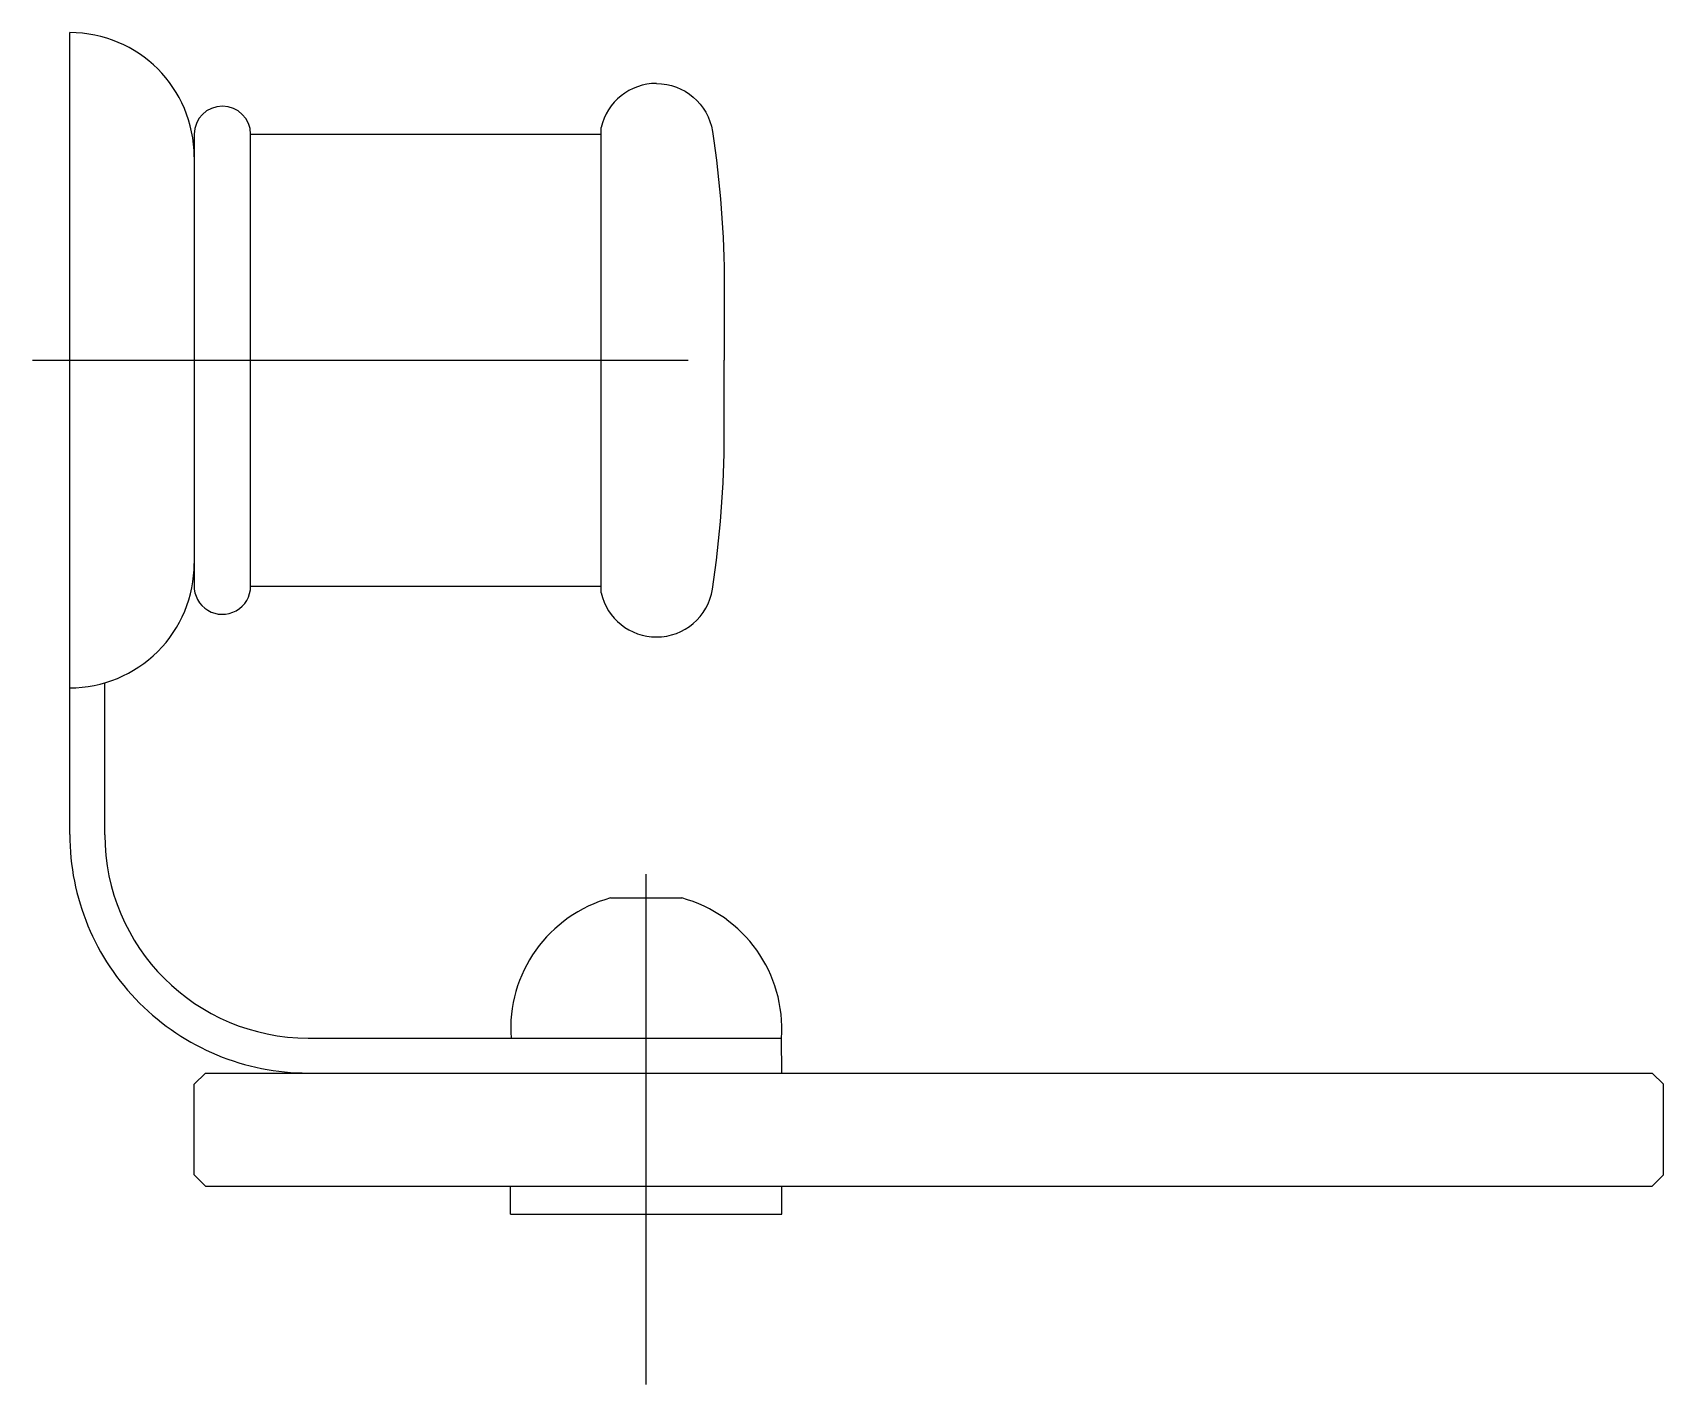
# Model space of a CAD drawing. Extents: x -353.476 to -353.331, y 0.701 to 0.821.
import ezdxf

# ---------------------------------------------------------------- set-up
doc = ezdxf.new("R2010")
doc.units = 0
doc.header["$LTSCALE"] = 0.2
doc.header["$MEASUREMENT"] = 0
doc.linetypes.add('AXES', pattern=[0.54, 0.3, -0.08, 0.08, -0.08])
doc.linetypes.add('CONTINU', pattern=[0])
doc.layers.get('0').update_dxf_attribs({"linetype": 'CONTINUOUS'})
doc.layers.add('DECA_EIXOS', color=5, linetype='AXES')

msp = doc.modelspace()

# ---------------------------------------------------------------- linework, layer by layer
at = {"linetype": 'CONTINU'}
for points in [[(-353.47245, 0.74979), (-353.47245, 0.82088)], [(-353.42536, 0.7712), (-353.42536, 0.81246)], [(-353.46143, 0.81186), (-353.46143, 0.77187)], [(-353.45643, 0.81186), (-353.42536, 0.81186)], [(-353.45643, 0.7718), (-353.45643, 0.81186)], [(-353.45643, 0.7718), (-353.42536, 0.7718)], [(-353.46935, 0.74976), (-353.46935, 0.76323)], [(-353.42452, 0.74415), (-353.41821, 0.74415)], [(-353.45132, 0.73173), (-353.40938, 0.73173)], [(-353.40935, 0.72863), (-353.40938, 0.73173)], [(-353.46143, 0.72763), (-353.46043, 0.72863)], [(-353.46043, 0.72863), (-353.40935, 0.72863)], [(-353.41386, 0.72863), (-353.33222, 0.72863)], [(-353.33222, 0.72863), (-353.33122, 0.72763)], [(-353.46143, 0.71961), (-353.46143, 0.72763)], [(-353.33122, 0.71961), (-353.33122, 0.72763)], [(-353.46143, 0.71961), (-353.46043, 0.71861)], [(-353.46043, 0.71861), (-353.42137, 0.71861)], [(-353.43339, 0.71611), (-353.43339, 0.71861)], [(-353.42137, 0.71861), (-353.33222, 0.71861)], [(-353.40935, 0.71611), (-353.40935, 0.71861)], [(-353.33222, 0.71861), (-353.33122, 0.71961)], [(-353.43339, 0.71611), (-353.40935, 0.71611)]]:
    msp.add_lwpolyline(points, dxfattribs=at)
for points in [[(-353.46143, 0.80986, 0.414206), (-353.47245, 0.82088)], [(-353.42046, 0.81637, 0.350182), (-353.42536, 0.81246)], [(-353.42046, 0.81637, -0.370146), (-353.4155, 0.81212, -0.038213), (-353.41445, 0.7984), (-353.41445, 0.79183)], [(-353.45643, 0.81186, 0.99996), (-353.46143, 0.81186)], [(-353.42046, 0.76729, 0.370132), (-353.4155, 0.77154, 0.038213), (-353.41445, 0.78526), (-353.41445, 0.79183)], [(-353.47245, 0.76278, 0.414215), (-353.46143, 0.7738)], [(-353.46143, 0.77187, 1.014031), (-353.45643, 0.7718)], [(-353.42536, 0.7712, 0.350187), (-353.42046, 0.76729)], [(-353.47245, 0.74979, 0.414654), (-353.45132, 0.72863)], [(-353.46935, 0.74976, 0.414213), (-353.45132, 0.73173)], [(-353.42452, 0.74415, 0.35746), (-353.43335, 0.73173)], [(-353.40938, 0.73173, 0.357461), (-353.41821, 0.74415)]]:
    msp.add_lwpolyline(points, format="xyb", dxfattribs=at)
at = {"layer": 'DECA_EIXOS'}
for points in [[(-353.47575, 0.79183), (-353.41766, 0.79183)], [(-353.42137, 0.70102), (-353.42137, 0.74625)]]:
    msp.add_lwpolyline(points, dxfattribs=at)

doc.saveas('drawing.dxf')
